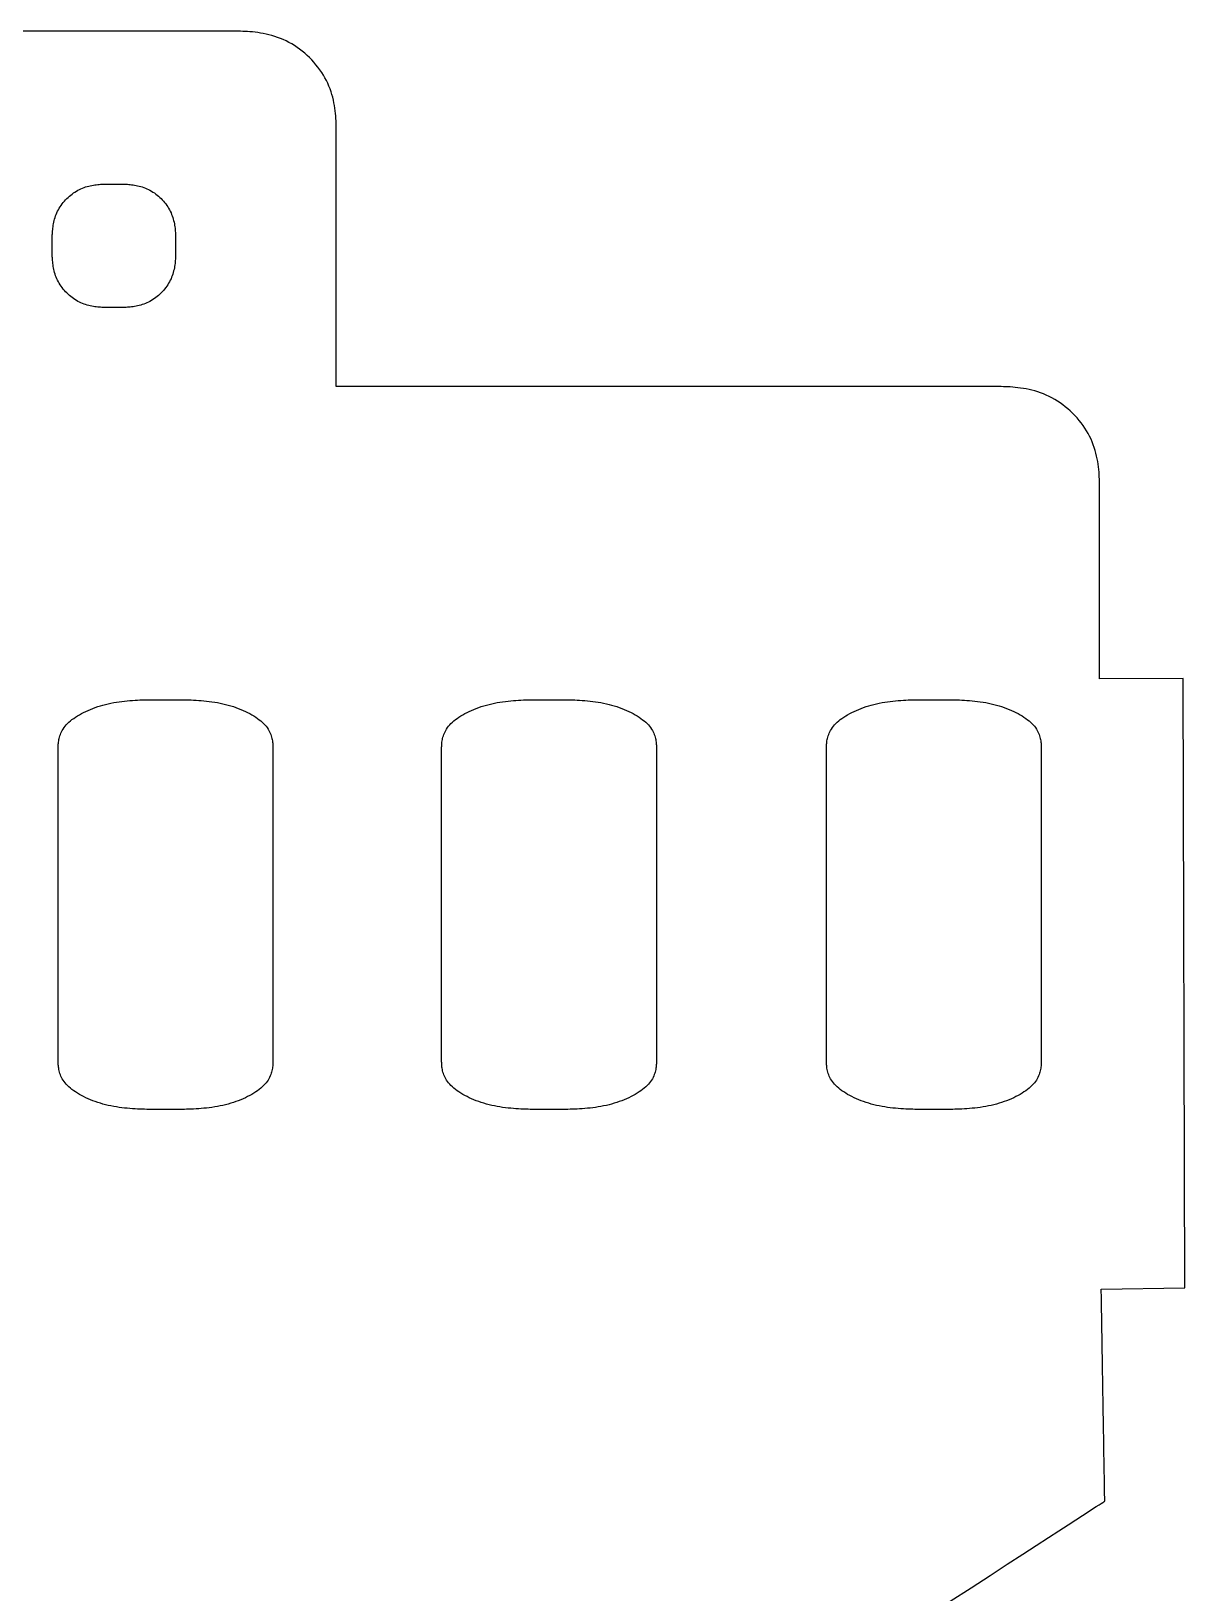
# Model space of a CAD drawing. Header units: millimetres. Extents: x 26 to 901, y 18 to 261.
# Drawn here: x 80.1 to 146.3, y 136.8 to 226.5 of the extents above; entities that cross this region are included whole.
import ezdxf

# ---------------------------------------------------------------- set-up
doc = ezdxf.new("R2010")
doc.units = ezdxf.units.MM

msp = doc.modelspace()

# ---------------------------------------------------------------- linework, layer by layer
at = {"flags": 128}
for points in [[(132.862646, 136.348899), (134.069836, 137.131559), (135.164752, 137.841427), (136.150272, 138.48037), (137.032154, 139.052122), (137.816156, 139.560415), (138.508035, 140.008982), (139.113549, 140.401556), (139.638456, 140.741869), (140.088514, 141.033656), (140.469479, 141.280647), (140.78711, 141.486578), (141.047164, 141.655179), (141.2554, 141.790184), (141.417574, 141.895327), (141.539445, 141.974339), (141.62677, 142.030955), (141.685305, 142.068906), (141.720811, 142.091925), (141.739044, 142.103746), (141.745761, 142.108101), (141.74672, 142.108723), (141.746715, 142.109061), (141.746676, 142.111431), (141.746568, 142.117861), (141.74636, 142.130384), (141.746016, 142.15103), (141.745504, 142.18183), (141.744788, 142.224814), (141.743836, 142.282014), (141.742613, 142.355459), (141.741086, 142.447181), (141.739221, 142.559211), (141.736985, 142.693579), (141.734342, 142.852316), (141.73126, 143.037452), (141.727705, 143.251019), (141.723643, 143.495048), (141.719039, 143.771568), (141.713862, 144.082611), (141.708075, 144.430208), (141.701646, 144.816388), (141.694558, 145.242169), (141.686862, 145.704502), (141.678625, 146.199328), (141.669914, 146.722584), (141.660798, 147.27021), (141.651344, 147.838142), (141.641619, 148.422321), (141.631691, 149.018684), (141.621629, 149.623171), (141.611498, 150.231718), (141.601368, 150.840266), (141.591305, 151.444752), (141.581377, 152.041115), (141.571653, 152.625294), (141.562198, 153.193227), (141.553082, 153.740852), (141.544199, 154.274469), (146.343067, 154.354361), (146.248231, 189.36522), (141.448249, 189.352218), (141.448249, 190.281926), (141.448249, 190.283298), (141.448249, 190.287022), (141.448249, 190.294273), (141.448249, 190.306228), (141.448249, 190.324062), (141.448249, 190.348951), (141.448249, 190.382072), (141.448249, 190.424599), (141.448249, 190.47771), (141.448249, 190.542579), (141.448249, 190.620383), (141.448249, 190.712297), (141.448249, 190.819498), (141.448249, 190.943161), (141.448249, 191.084462), (141.448249, 191.244577), (141.448249, 191.424682), (141.448249, 191.625953), (141.448249, 191.849565), (141.448249, 192.096108), (141.448249, 192.363815), (141.448249, 192.650337), (141.448249, 192.953321), (141.448249, 193.270416), (141.448249, 193.599269), (141.448249, 193.93753), (141.448249, 194.282846), (141.448249, 194.632865), (141.448249, 194.985235), (141.448249, 195.337606), (141.448249, 195.687626), (141.448249, 196.032941), (141.448249, 196.371202), (141.448249, 196.700055), (141.448249, 197.01715), (141.448249, 197.320134), (141.448249, 197.606656), (141.448249, 197.874364), (141.448249, 198.120906), (141.448249, 198.344518), (141.448249, 198.545789), (141.448249, 198.725894), (141.448249, 198.88601), (141.448249, 199.027311), (141.448249, 199.150974), (141.448249, 199.258174), (141.448249, 199.350089), (141.448249, 199.427893), (141.448249, 199.492762), (141.448249, 199.545872), (141.448249, 199.5884), (141.448249, 199.62152), (141.448249, 199.646409), (141.448249, 199.664243), (141.448249, 199.676198), (141.448249, 199.68345), (141.448249, 199.687173), (141.448249, 199.688545), (141.448249, 199.688741), (141.448188, 200.369889), (141.447757, 200.470807), (141.44659, 200.579514), (141.444317, 200.695492), (141.44057, 200.818222), (141.43498, 200.947184), (141.427178, 201.08186), (141.416796, 201.221731), (141.403466, 201.366277), (141.386819, 201.514979), (141.366485, 201.667318), (141.342097, 201.822776), (141.313286, 201.980832), (141.279683, 202.140969), (141.240921, 202.302666), (141.19663, 202.465405), (141.146441, 202.628666), (141.089986, 202.791931), (141.026897, 202.954681), (140.956805, 203.116395), (140.87945, 203.276595), (140.79501, 203.434955), (140.703772, 203.59119), (140.606022, 203.745012), (140.502047, 203.896137), (140.392134, 204.044277), (140.27657, 204.189149), (140.155639, 204.330463), (140.029631, 204.467936), (139.898831, 204.601281), (139.763526, 204.730212), (139.624003, 204.854442), (139.480547, 204.973687), (139.333447, 205.087659), (139.182988, 205.196074), (139.029457, 205.298644), (138.873142, 205.395084), (138.714328, 205.485108), (138.553302, 205.568429), (138.390351, 205.644762), (138.225802, 205.713929), (138.060147, 205.776185), (137.893919, 205.831894), (137.727649, 205.881421), (137.561871, 205.925127), (137.397117, 205.963378), (137.233918, 205.996537), (137.072808, 206.024968), (136.914319, 206.049034), (136.758984, 206.069099), (136.607334, 206.085527), (136.459903, 206.098681), (136.317222, 206.108926), (136.179825, 206.116625), (136.048242, 206.122141), (135.923008, 206.125839), (135.804655, 206.128082), (135.693714, 206.129233), (135.590718, 206.129658), (135.496201, 206.129719), (134.895524, 206.129719), (134.894747, 206.129719), (134.889308, 206.129719), (134.874546, 206.129719), (134.845798, 206.129719), (134.798403, 206.129719), (134.7277, 206.129719), (134.629025, 206.129719), (134.497718, 206.129719), (134.329116, 206.129719), (134.118558, 206.129719), (133.861383, 206.129719), (133.552927, 206.129719), (133.18853, 206.129719), (132.76353, 206.129719), (132.273265, 206.129719), (131.713072, 206.129719), (131.078291, 206.129719), (130.36426, 206.129719), (129.566316, 206.129719), (128.679798, 206.129719), (127.702375, 206.129719), (126.641039, 206.129719), (125.505115, 206.129719), (124.303927, 206.129719), (123.046796, 206.129719), (121.743047, 206.129719), (120.402004, 206.129719), (119.032991, 206.129719), (117.64533, 206.129719), (116.248345, 206.129719), (114.85136, 206.129719), (113.463699, 206.129719), (112.094686, 206.129719), (110.753643, 206.129719), (109.449894, 206.129719), (108.192763, 206.129719), (106.991575, 206.129719), (105.855651, 206.129719), (104.794315, 206.129719), (103.816892, 206.129719), (102.930374, 206.129719), (102.13243, 206.129719), (101.418399, 206.129719), (100.783618, 206.129719), (100.223425, 206.129719), (99.73316, 206.129719), (99.30816, 206.129719), (98.943763, 206.129719), (98.635307, 206.129719), (98.378132, 206.129719), (98.167574, 206.129719), (97.998972, 206.129719), (97.867665, 206.129719), (97.76899, 206.129719), (97.698287, 206.129719), (97.650891, 206.129719), (97.622144, 206.129719), (97.607382, 206.129719), (97.601943, 206.129719), (97.601166, 206.129719), (97.601166, 206.130011), (97.601166, 206.132056), (97.601166, 206.137608), (97.601165, 206.148421), (97.601165, 206.166246), (97.601164, 206.192838), (97.601163, 206.229951), (97.601162, 206.279336), (97.60116, 206.342748), (97.601158, 206.42194), (97.601156, 206.518665), (97.601153, 206.634677), (97.601149, 206.771728), (97.601145, 206.931573), (97.601141, 207.115965), (97.601135, 207.326656), (97.601129, 207.565401), (97.601122, 207.833952), (97.601115, 208.134064), (97.601106, 208.467488), (97.601097, 208.835102), (97.601087, 209.234276), (97.601075, 209.661504), (97.601064, 210.113277), (97.601052, 210.586091), (97.601039, 211.076439), (97.601026, 211.580812), (97.601013, 212.095706), (97.601, 212.617613), (97.600986, 213.143026), (97.600973, 213.66844), (97.60096, 214.190347), (97.600946, 214.705241), (97.600933, 215.209614), (97.600921, 215.699962), (97.600909, 216.172776), (97.600897, 216.624549), (97.600886, 217.051777), (97.600876, 217.450951), (97.600866, 217.818565), (97.600858, 218.151989), (97.60085, 218.452101), (97.600843, 218.720652), (97.600837, 218.959396), (97.600832, 219.170088), (97.600827, 219.35448), (97.600823, 219.514325), (97.600819, 219.651376), (97.600817, 219.767388), (97.600814, 219.864113), (97.600812, 219.943305), (97.60081, 220.006717), (97.600809, 220.056102), (97.600808, 220.093215), (97.600807, 220.119807), (97.600807, 220.137632), (97.600807, 220.148445), (97.600806, 220.153997), (97.600806, 220.156042), (97.600806, 220.156334), (97.600746, 220.832053), (97.600318, 220.932166), (97.599157, 221.040007), (97.596896, 221.155061), (97.593169, 221.276813), (97.587608, 221.404748), (97.579848, 221.538352), (97.569521, 221.677109), (97.556262, 221.820504), (97.539703, 221.968023), (97.519477, 222.11915), (97.49522, 222.273371), (97.466562, 222.430171), (97.433138, 222.589034), (97.394582, 222.749447), (97.350526, 222.910893), (97.300604, 223.072859), (97.24445, 223.234828), (97.181696, 223.396287), (97.111977, 223.556721), (97.035034, 223.715652), (96.951044, 223.872759), (96.860291, 224.027757), (96.763062, 224.180364), (96.65964, 224.330295), (96.550312, 224.477266), (96.435362, 224.620993), (96.315076, 224.761193), (96.189739, 224.897582), (96.059636, 225.029876), (95.925051, 225.157791), (95.786271, 225.281043), (95.64358, 225.399349), (95.497264, 225.512424), (95.347607, 225.619986), (95.194895, 225.721749), (95.039413, 225.81743), (94.881446, 225.906746), (94.721279, 225.989412), (94.559197, 226.065145), (94.395527, 226.133768), (94.230757, 226.195535), (94.065416, 226.250807), (93.900035, 226.299943), (93.735142, 226.343307), (93.571268, 226.381257), (93.408942, 226.414155), (93.248693, 226.442362), (93.091052, 226.466239), (92.936546, 226.486146), (92.785708, 226.502445), (92.639065, 226.515496), (92.497147, 226.52566), (92.360484, 226.533298), (92.229606, 226.538771), (92.105042, 226.54244), (91.987321, 226.544665), (91.876974, 226.545808), (91.77453, 226.546229), (91.680518, 226.546289), (91.595214, 226.546289), (91.517881, 226.546289), (91.447528, 226.546289), (91.383163, 226.546289), (91.323795, 226.546289), (91.268433, 226.546289), (91.216085, 226.546289), (91.165761, 226.546289), (91.116469, 226.546289), (91.067218, 226.546289), (91.017016, 226.546289), (90.964874, 226.546289), (90.909799, 226.546289), (90.850799, 226.546289), (90.786885, 226.546289), (90.717064, 226.546289), (90.640346, 226.546289), (90.555739, 226.546289), (90.462252, 226.546289), (90.358894, 226.546289), (90.244961, 226.546289), (90.120904, 226.546289), (89.98746, 226.546289), (89.845366, 226.546289), (89.695361, 226.546289), (89.538182, 226.546289), (89.374567, 226.546289), (89.205254, 226.546289), (89.030979, 226.546289), (88.852482, 226.546289), (88.670499, 226.546289), (88.485768, 226.546289), (88.299028, 226.546289), (88.111015, 226.546289), (87.922468, 226.546289), (87.734124, 226.546289), (87.546721, 226.546289), (87.360996, 226.546289), (87.177688, 226.546289), (86.997533, 226.546289), (86.821083, 226.546289), (86.648135, 226.546289), (86.4783, 226.546289), (86.31119, 226.546289), (86.146414, 226.546289), (85.983585, 226.546289), (85.822312, 226.546289), (85.662206, 226.546289), (85.502879, 226.546289), (85.343941, 226.546289), (85.185003, 226.546289), (85.025676, 226.546289), (84.865571, 226.546289), (84.704298, 226.546289), (84.541469, 226.546289), (84.376693, 226.546289), (84.209583, 226.546289), (84.039748, 226.546289), (83.8668, 226.546289), (83.690349, 226.546289), (83.510195, 226.546289), (83.326887, 226.546289), (83.141162, 226.546289), (82.953759, 226.546289), (82.765415, 226.546289), (82.576867, 226.546289), (82.388855, 226.546289), (82.202114, 226.546289), (82.017384, 226.546289), (81.835401, 226.546289), (81.656904, 226.546289), (81.482629, 226.546289), (81.313316, 226.546289), (81.1497, 226.546289), (80.992521, 226.546289), (80.842516, 226.546289), (80.700423, 226.546289), (80.566979, 226.546289), (80.442922, 226.546289), (80.328989, 226.546289), (79.604828, 226.546289)], [(85.154961, 217.762811), (85.206264, 217.762778), (85.262166, 217.762547), (85.322378, 217.761919), (85.386608, 217.760696), (85.454566, 217.758679), (85.525961, 217.755671), (85.600502, 217.751474), (85.677898, 217.745887), (85.757859, 217.738714), (85.840094, 217.729757), (85.924313, 217.718816), (86.010224, 217.705693), (86.097536, 217.69019), (86.18596, 217.672109), (86.275205, 217.651252), (86.364978, 217.62742), (86.454991, 217.600414), (86.544952, 217.570037), (86.63457, 217.53609), (86.723555, 217.498374), (86.811639, 217.456751), (86.898647, 217.411313), (86.984426, 217.362213), (87.068825, 217.309603), (87.151692, 217.253634), (87.232874, 217.194459), (87.312219, 217.132231), (87.389575, 217.0671), (87.464791, 216.999219), (87.537712, 216.928742), (87.608189, 216.855818), (87.676068, 216.780601), (87.741198, 216.703242), (87.803426, 216.623895), (87.862601, 216.542709), (87.918569, 216.459839), (87.971179, 216.375436), (88.020279, 216.289652), (88.065717, 216.202639), (88.107341, 216.114549), (88.145056, 216.025558), (88.179003, 215.935933), (88.20938, 215.845965), (88.236386, 215.755944), (88.260218, 215.666163), (88.281075, 215.57691), (88.299156, 215.488477), (88.314659, 215.401156), (88.327781, 215.315236), (88.338722, 215.231009), (88.34768, 215.148765), (88.354853, 215.068795), (88.360439, 214.991389), (88.364637, 214.91684), (88.367645, 214.845437), (88.369661, 214.777471), (88.370884, 214.713233), (88.371513, 214.653014), (88.371744, 214.597105), (88.371777, 214.545796), (88.371777, 214.499248), (88.371777, 214.457102), (88.371777, 214.418869), (88.371777, 214.384061), (88.371777, 214.352187), (88.371777, 214.322758), (88.371777, 214.295287), (88.371777, 214.269282), (88.371777, 214.244256), (88.371777, 214.219719), (88.371777, 214.195183), (88.371777, 214.170157), (88.371777, 214.144153), (88.371777, 214.116682), (88.371777, 214.087256), (88.371777, 214.055383), (88.371777, 214.020576), (88.371777, 213.982345), (88.371777, 213.940202), (88.371777, 213.893657), (88.371744, 213.842351), (88.371513, 213.786445), (88.370884, 213.72623), (88.369661, 213.661996), (88.367645, 213.594034), (88.364637, 213.522635), (88.360439, 213.448089), (88.354853, 213.370688), (88.34768, 213.290722), (88.338722, 213.208482), (88.327781, 213.124258), (88.314659, 213.038342), (88.299156, 212.951023), (88.281075, 212.862594), (88.260218, 212.773344), (88.236386, 212.683564), (88.20938, 212.593546), (88.179003, 212.503579), (88.145056, 212.413955), (88.107341, 212.324964), (88.065717, 212.236874), (88.020279, 212.14986), (87.971179, 212.064075), (87.918569, 211.97967), (87.862601, 211.896797), (87.803426, 211.81561), (87.741198, 211.736259), (87.676068, 211.658897), (87.608189, 211.583676), (87.537712, 211.510749), (87.464791, 211.440267), (87.389575, 211.372383), (87.312219, 211.307248), (87.232874, 211.245016), (87.151692, 211.185837), (87.068825, 211.129864), (86.984426, 211.07725), (86.898647, 211.028147), (86.811639, 210.982705), (86.723555, 210.941079), (86.63457, 210.90336), (86.544952, 210.869411), (86.454991, 210.839031), (86.364978, 210.812024), (86.275205, 210.78819), (86.18596, 210.767331), (86.097536, 210.749248), (86.010224, 210.733744), (85.924313, 210.720621), (85.840094, 210.709679), (85.757859, 210.700721), (85.677898, 210.693547), (85.600502, 210.687961), (85.525961, 210.683762), (85.454566, 210.680754), (85.386608, 210.678738), (85.322378, 210.677514), (85.262166, 210.676887), (85.206264, 210.676655), (85.154961, 210.676622), (85.108419, 210.676622), (85.066279, 210.676622), (85.02805, 210.676622), (84.993245, 210.676622), (84.961375, 210.676622), (84.931949, 210.676622), (84.904479, 210.676622), (84.878476, 210.676622), (84.853451, 210.676622), (84.828915, 210.676622), (84.804378, 210.676622), (84.779351, 210.676622), (84.753346, 210.676622), (84.725873, 210.676622), (84.696443, 210.676622), (84.664567, 210.676622), (84.629757, 210.676622), (84.591521, 210.676622), (84.549373, 210.676622), (84.502823, 210.676622), (84.451511, 210.676655), (84.395598, 210.676887), (84.335375, 210.677514), (84.271134, 210.678738), (84.203164, 210.680754), (84.131757, 210.683762), (84.057203, 210.687961), (83.979794, 210.693547), (83.89982, 210.700721), (83.817572, 210.709679), (83.733342, 210.720621), (83.647418, 210.733744), (83.560093, 210.749248), (83.471658, 210.767331), (83.382403, 210.78819), (83.292619, 210.812024), (83.202596, 210.839031), (83.112627, 210.869411), (83.023001, 210.90336), (82.934009, 210.941079), (82.84592, 210.982705), (82.758908, 211.028147), (82.673125, 211.07725), (82.588724, 211.129864), (82.505856, 211.185837), (82.424673, 211.245016), (82.345329, 211.307248), (82.267973, 211.372383), (82.192759, 211.440267), (82.11984, 211.510749), (82.049365, 211.583676), (81.981489, 211.658897), (81.916362, 211.736259), (81.854138, 211.81561), (81.794967, 211.896797), (81.739002, 211.97967), (81.686395, 212.064075), (81.637299, 212.14986), (81.591864, 212.236874), (81.550244, 212.324964), (81.512532, 212.413955), (81.478587, 212.503579), (81.448212, 212.593546), (81.421209, 212.683564), (81.397378, 212.773344), (81.376522, 212.862594), (81.358443, 212.951023), (81.342941, 213.038342), (81.329819, 213.124258), (81.318879, 213.208482), (81.309922, 213.290722), (81.30275, 213.370688), (81.297164, 213.448089), (81.292966, 213.522635), (81.289959, 213.594034), (81.287943, 213.661996), (81.28672, 213.72623), (81.286092, 213.786445), (81.285861, 213.842351), (81.285827, 213.893657), (81.285827, 213.940202), (81.285827, 213.982345), (81.285827, 214.020576), (81.285827, 214.055383), (81.285827, 214.087256), (81.285827, 214.116682), (81.285827, 214.144153), (81.285827, 214.170157), (81.285827, 214.195183), (81.285827, 214.219719), (81.285827, 214.244256), (81.285827, 214.269282), (81.285827, 214.295287), (81.285827, 214.322758), (81.285827, 214.352187), (81.285827, 214.384061), (81.285827, 214.418869), (81.285827, 214.457102), (81.285827, 214.499248), (81.285827, 214.545796), (81.285861, 214.597105), (81.286092, 214.653014), (81.28672, 214.713233), (81.287943, 214.777471), (81.289959, 214.845437), (81.292966, 214.91684), (81.297164, 214.991389), (81.30275, 215.068795), (81.309922, 215.148765), (81.318879, 215.231009), (81.329819, 215.315236), (81.342941, 215.401156), (81.358443, 215.488477), (81.376522, 215.57691), (81.397378, 215.666163), (81.421209, 215.755944), (81.448212, 215.845965), (81.478587, 215.935933), (81.512532, 216.025558), (81.550244, 216.114549), (81.591864, 216.202639), (81.637299, 216.289652), (81.686395, 216.375436), (81.739002, 216.459839), (81.794967, 216.542709), (81.854138, 216.623895), (81.916362, 216.703242), (81.981489, 216.780601), (82.049365, 216.855818), (82.11984, 216.928742), (82.192759, 216.999219), (82.267973, 217.0671), (82.345329, 217.132231), (82.424673, 217.194459), (82.505856, 217.253634), (82.588724, 217.309603), (82.673125, 217.362213), (82.758908, 217.411313), (82.84592, 217.456751), (82.934009, 217.498374), (83.023001, 217.53609), (83.112627, 217.570037), (83.202596, 217.600414), (83.292619, 217.62742), (83.382403, 217.651252), (83.471658, 217.672109), (83.560093, 217.69019), (83.647418, 217.705693), (83.733342, 217.718816), (83.817572, 217.729757), (83.89982, 217.738714), (83.979794, 217.745887), (84.057203, 217.751474), (84.131757, 217.755671), (84.203164, 217.758679), (84.271134, 217.760696), (84.335375, 217.761919), (84.395598, 217.762547), (84.451511, 217.762778), (84.502823, 217.762811), (84.549373, 217.762811), (84.591521, 217.762811), (84.629757, 217.762811), (84.664567, 217.762811), (84.696443, 217.762811), (84.725873, 217.762811), (84.753346, 217.762811), (84.779351, 217.762811), (84.804378, 217.762811), (84.828915, 217.762811), (84.853451, 217.762811), (84.878476, 217.762811), (84.904479, 217.762811), (84.931949, 217.762811), (84.961375, 217.762811), (84.993245, 217.762811), (85.02805, 217.762811), (85.066279, 217.762811), (85.108419, 217.762811), (85.154961, 217.762811)], [(87.795674, 188.144759), (88.361217, 188.144759), (88.450207, 188.144729), (88.547178, 188.144526), (88.65163, 188.143972), (88.763061, 188.142893), (88.88097, 188.141114), (89.004856, 188.138461), (89.134218, 188.134759), (89.268553, 188.129832), (89.407361, 188.123505), (89.550141, 188.115604), (89.696391, 188.105954), (89.84561, 188.09438), (89.997297, 188.080706), (90.15095, 188.064759), (90.306068, 188.046362), (90.46215, 188.025342), (90.618694, 188.001523), (90.7752, 187.97473), (90.931165, 187.944788), (91.086089, 187.911523), (91.239509, 187.874811), (91.391117, 187.834737), (91.540642, 187.791438), (91.687814, 187.745052), (91.832365, 187.695714), (91.974024, 187.643561), (92.11252, 187.588731), (92.247584, 187.531359), (92.378947, 187.471584), (92.506338, 187.409541), (92.629487, 187.345367), (92.748125, 187.2792), (92.861982, 187.211176), (92.970787, 187.141431), (93.074272, 187.070103), (93.172165, 186.997329), (93.264197, 186.923244), (93.350098, 186.847987), (93.429599, 186.771693), (93.502429, 186.6945), (93.568422, 186.616563), (93.627821, 186.538115), (93.680973, 186.459406), (93.728226, 186.380689), (93.769927, 186.302213), (93.806422, 186.224231), (93.838059, 186.146994), (93.865185, 186.070752), (93.888147, 185.995757), (93.907291, 185.92226), (93.922965, 185.850512), (93.935515, 185.780765), (93.94529, 185.71327), (93.952635, 185.648277), (93.957899, 185.586038), (93.961427, 185.526805), (93.963566, 185.470828), (93.964666, 185.418358), (93.96507, 185.369648), (93.965128, 185.040868), (93.965128, 185.040507), (93.965128, 185.03798), (93.965128, 185.03112), (93.965128, 185.017762), (93.965128, 184.995738), (93.965128, 184.962884), (93.965128, 184.917033), (93.965128, 184.856018), (93.965128, 184.777673), (93.965128, 184.679833), (93.965128, 184.56033), (93.965128, 184.416999), (93.965128, 184.247674), (93.965128, 184.050187), (93.965128, 183.822374), (93.965128, 183.562068), (93.965128, 183.267102), (93.965128, 182.935311), (93.965128, 182.564528), (93.965128, 182.152587), (93.965128, 181.698404), (93.965128, 181.205231), (93.965128, 180.677397), (93.965128, 180.119236), (93.965128, 179.535082), (93.965128, 178.929265), (93.965128, 178.306118), (93.965128, 177.669974), (93.965128, 177.025165), (93.965128, 176.376024), (93.965128, 175.726883), (93.965128, 175.082074), (93.965128, 174.44593), (93.965128, 173.822784), (93.965128, 173.216967), (93.965128, 172.632812), (93.965128, 172.074651), (93.965128, 171.546818), (93.965128, 171.053644), (93.965128, 170.599462), (93.965128, 170.187521), (93.965128, 169.816737), (93.965128, 169.484946), (93.965128, 169.18998), (93.965128, 168.929674), (93.965128, 168.701861), (93.965128, 168.504375), (93.965128, 168.335049), (93.965128, 168.191718), (93.965128, 168.072215), (93.965128, 167.974375), (93.965128, 167.896031), (93.965128, 167.835016), (93.965128, 167.789164), (93.965128, 167.75631), (93.965128, 167.734287), (93.965128, 167.720929), (93.965128, 167.714069), (93.965128, 167.711541), (93.965128, 167.711181), (93.965128, 167.427161), (93.96507, 167.38247), (93.964666, 167.33377), (93.963566, 167.281311), (93.961427, 167.225346), (93.957899, 167.166124), (93.952635, 167.103897), (93.94529, 167.038917), (93.935515, 166.971434), (93.922965, 166.901699), (93.907291, 166.829963), (93.888147, 166.756478), (93.865185, 166.681494), (93.838059, 166.605263), (93.806422, 166.528036), (93.769927, 166.450063), (93.728226, 166.371596), (93.680973, 166.292887), (93.627821, 166.214184), (93.568422, 166.135741), (93.502429, 166.057808), (93.429599, 165.980617), (93.350098, 165.904324), (93.264197, 165.829067), (93.172165, 165.75498), (93.074272, 165.682203), (92.970787, 165.610872), (92.861982, 165.541123), (92.748125, 165.473093), (92.629487, 165.40692), (92.506338, 165.34274), (92.378947, 165.28069), (92.247584, 165.220907), (92.11252, 165.163528), (91.974024, 165.10869), (91.832365, 165.056529), (91.687814, 165.007184), (91.540642, 164.96079), (91.391117, 164.917484), (91.239509, 164.877404), (91.086089, 164.840685), (90.931165, 164.807415), (90.7752, 164.777468), (90.618694, 164.75067), (90.46215, 164.726847), (90.306068, 164.705823), (90.15095, 164.687423), (89.997297, 164.671473), (89.84561, 164.657797), (89.696391, 164.646221), (89.550141, 164.636569), (89.407361, 164.628667), (89.268553, 164.622339), (89.134218, 164.617411), (89.004856, 164.613708), (88.88097, 164.611055), (88.763061, 164.609276), (88.65163, 164.608197), (88.547178, 164.607643), (88.450207, 164.607439), (87.795674, 164.60741), (87.230031, 164.60741), (87.141026, 164.607439), (87.044037, 164.607642), (86.939567, 164.608195), (86.828116, 164.609272), (86.710187, 164.611047), (86.58628, 164.613695), (86.456897, 164.617391), (86.32254, 164.622309), (86.183709, 164.628623), (86.040907, 164.636509), (85.894635, 164.646141), (85.745393, 164.657694), (85.593685, 164.671341), (85.44001, 164.687259), (85.284871, 164.705621), (85.128769, 164.726601), (84.972205, 164.750376), (84.815681, 164.777119), (84.659699, 164.807004), (84.504759, 164.840206), (84.351325, 164.876849), (84.199704, 164.916848), (84.050168, 164.960067), (83.902985, 165.006371), (83.758426, 165.055624), (83.616759, 165.107689), (83.478256, 165.162431), (83.343186, 165.219715), (83.211818, 165.279404), (83.084423, 165.341362), (82.96127, 165.405454), (82.84263, 165.471545), (82.728771, 165.539497), (82.619964, 165.609175), (82.516479, 165.680444), (82.418585, 165.753168), (82.326552, 165.82721), (82.240651, 165.902436), (82.16115, 165.978708), (82.088319, 166.055892), (82.022327, 166.133832), (81.962928, 166.212295), (81.909776, 166.29103), (81.862522, 166.369784), (81.820822, 166.448304), (81.784326, 166.52634), (81.752689, 166.603637), (81.725564, 166.679946), (81.702602, 166.755013), (81.683458, 166.828586), (81.667784, 166.900413), (81.655233, 166.970242), (81.645459, 167.03782), (81.638113, 167.102896), (81.63285, 167.165218), (81.629322, 167.224533), (81.627182, 167.280589), (81.626083, 167.333134), (81.625678, 167.381916), (81.62562, 167.711181), (81.62562, 167.711541), (81.62562, 167.714069), (81.62562, 167.720929), (81.62562, 167.734287), (81.62562, 167.75631), (81.62562, 167.789164), (81.62562, 167.835016), (81.62562, 167.896031), (81.62562, 167.974375), (81.62562, 168.072215), (81.62562, 168.191718), (81.62562, 168.335049), (81.62562, 168.504375), (81.62562, 168.701861), (81.62562, 168.929674), (81.62562, 169.18998), (81.62562, 169.484946), (81.62562, 169.816737), (81.62562, 170.187521), (81.62562, 170.599462), (81.62562, 171.053644), (81.62562, 171.546818), (81.62562, 172.074651), (81.62562, 172.632812), (81.62562, 173.216967), (81.62562, 173.822784), (81.62562, 174.44593), (81.62562, 175.082074), (81.62562, 175.726883), (81.62562, 176.376024), (81.62562, 177.025165), (81.62562, 177.669974), (81.62562, 178.306118), (81.62562, 178.929265), (81.62562, 179.535082), (81.62562, 180.119236), (81.62562, 180.677397), (81.62562, 181.205231), (81.62562, 181.698404), (81.62562, 182.152587), (81.62562, 182.564528), (81.62562, 182.935311), (81.62562, 183.267102), (81.62562, 183.562068), (81.62562, 183.822374), (81.62562, 184.050187), (81.62562, 184.247674), (81.62562, 184.416999), (81.62562, 184.56033), (81.62562, 184.679833), (81.62562, 184.777673), (81.62562, 184.856018), (81.62562, 184.917033), (81.62562, 184.962884), (81.62562, 184.995738), (81.62562, 185.017762), (81.62562, 185.03112), (81.62562, 185.03798), (81.62562, 185.040507), (81.62562, 185.040868), (81.62562, 185.325426), (81.625678, 185.370202), (81.626083, 185.418994), (81.627182, 185.47155), (81.629322, 185.527617), (81.63285, 185.586944), (81.638113, 185.649277), (81.645459, 185.714366), (81.655233, 185.781957), (81.667784, 185.851798), (81.683458, 185.923637), (81.702602, 185.997222), (81.725564, 186.0723), (81.752689, 186.14862), (81.784326, 186.225928), (81.820822, 186.303973), (81.862522, 186.382502), (81.909776, 186.461263), (81.962928, 186.540004), (82.022327, 186.618472), (82.088319, 186.696416), (82.16115, 186.773602), (82.240651, 186.849876), (82.326552, 186.9251), (82.418585, 186.999141), (82.516479, 187.071862), (82.619964, 187.143127), (82.728771, 187.212802), (82.84263, 187.280748), (82.96127, 187.346832), (83.084423, 187.410918), (83.211818, 187.47287), (83.343186, 187.532551), (83.478256, 187.589827), (83.616759, 187.644562), (83.758426, 187.696619), (83.902985, 187.745865), (84.050168, 187.792161), (84.199704, 187.835373), (84.351325, 187.875365), (84.504759, 187.912002), (84.659699, 187.945199), (84.815681, 187.975079), (84.972205, 188.001817), (85.128769, 188.025587), (85.284871, 188.046564), (85.44001, 188.064923), (85.593685, 188.080838), (85.745393, 188.094483), (85.894635, 188.106034), (86.040907, 188.115664), (86.183709, 188.123549), (86.32254, 188.129862), (86.456897, 188.134779), (86.58628, 188.138474), (86.710187, 188.141122), (86.828116, 188.142897), (86.939567, 188.143973), (87.044037, 188.144526), (87.141026, 188.144729), (87.795674, 188.144759)], [(109.824615, 188.144759), (110.390178, 188.144759), (110.47917, 188.144729), (110.576146, 188.144526), (110.680601, 188.143972), (110.792036, 188.142893), (110.90995, 188.141114), (111.03384, 188.138461), (111.163206, 188.134759), (111.297546, 188.129832), (111.436359, 188.123505), (111.579145, 188.115604), (111.7254, 188.105954), (111.874624, 188.09438), (112.026316, 188.080706), (112.179975, 188.064759), (112.335099, 188.046362), (112.491187, 188.025342), (112.647737, 188.001523), (112.804248, 187.97473), (112.96022, 187.944788), (113.11515, 187.911523), (113.268576, 187.874811), (113.42019, 187.834737), (113.56972, 187.791438), (113.716899, 187.745052), (113.861455, 187.695714), (114.00312, 187.643561), (114.141622, 187.588731), (114.276691, 187.531359), (114.40806, 187.471584), (114.535456, 187.409541), (114.658611, 187.345367), (114.777254, 187.2792), (114.891115, 187.211176), (114.999925, 187.141431), (115.103414, 187.070103), (115.201311, 186.997329), (115.293347, 186.923244), (115.379252, 186.847987), (115.458756, 186.771693), (115.53159, 186.6945), (115.597585, 186.616563), (115.656987, 186.538115), (115.710141, 186.459406), (115.757396, 186.380689), (115.799099, 186.302213), (115.835596, 186.224231), (115.867235, 186.146994), (115.894361, 186.070752), (115.917324, 185.995757), (115.936469, 185.92226), (115.952143, 185.850512), (115.964695, 185.780765), (115.97447, 185.71327), (115.981815, 185.648277), (115.987079, 185.586038), (115.990607, 185.526805), (115.992747, 185.470828), (115.993846, 185.418358), (115.994251, 185.369648), (115.994309, 185.040868), (115.994309, 185.040507), (115.994309, 185.03798), (115.994309, 185.03112), (115.994309, 185.017762), (115.994309, 184.995738), (115.994309, 184.962884), (115.994309, 184.917033), (115.994309, 184.856018), (115.994309, 184.777673), (115.994309, 184.679833), (115.994309, 184.56033), (115.994309, 184.416999), (115.994309, 184.247674), (115.994309, 184.050187), (115.994309, 183.822374), (115.994309, 183.562068), (115.994309, 183.267102), (115.994309, 182.935311), (115.994309, 182.564528), (115.994309, 182.152587), (115.994309, 181.698404), (115.994309, 181.205231), (115.994309, 180.677397), (115.994309, 180.119236), (115.994309, 179.535082), (115.994309, 178.929265), (115.994309, 178.306118), (115.994309, 177.669974), (115.994309, 177.025165), (115.994309, 176.376024), (115.994309, 175.726883), (115.994309, 175.082074), (115.994309, 174.44593), (115.994309, 173.822784), (115.994309, 173.216967), (115.994309, 172.632812), (115.994309, 172.074651), (115.994309, 171.546818), (115.994309, 171.053644), (115.994309, 170.599462), (115.994309, 170.187521), (115.994309, 169.816737), (115.994309, 169.484946), (115.994309, 169.18998), (115.994309, 168.929674), (115.994309, 168.701861), (115.994309, 168.504375), (115.994309, 168.335049), (115.994309, 168.191718), (115.994309, 168.072215), (115.994309, 167.974375), (115.994309, 167.896031), (115.994309, 167.835016), (115.994309, 167.789164), (115.994309, 167.75631), (115.994309, 167.734287), (115.994309, 167.720929), (115.994309, 167.714069), (115.994309, 167.711541), (115.994309, 167.711181), (115.994309, 167.427161), (115.994251, 167.38247), (115.993846, 167.33377), (115.992747, 167.281311), (115.990607, 167.225346), (115.987079, 167.166124), (115.981815, 167.103897), (115.97447, 167.038917), (115.964695, 166.971434), (115.952143, 166.901699), (115.936469, 166.829963), (115.917324, 166.756478), (115.894361, 166.681494), (115.867235, 166.605263), (115.835596, 166.528036), (115.799099, 166.450063), (115.757396, 166.371596), (115.710141, 166.292887), (115.656987, 166.214184), (115.597585, 166.135741), (115.53159, 166.057808), (115.458756, 165.980617), (115.379252, 165.904324), (115.293347, 165.829067), (115.201311, 165.75498), (115.103414, 165.682203), (114.999925, 165.610872), (114.891115, 165.541123), (114.777254, 165.473093), (114.658611, 165.40692), (114.535456, 165.34274), (114.40806, 165.28069), (114.276691, 165.220907), (114.141622, 165.163528), (114.00312, 165.10869), (113.861455, 165.056529), (113.716899, 165.007184), (113.56972, 164.96079), (113.42019, 164.917484), (113.268576, 164.877404), (113.11515, 164.840685), (112.96022, 164.807415), (112.804248, 164.777468), (112.647737, 164.75067), (112.491187, 164.726847), (112.335099, 164.705823), (112.179975, 164.687423), (112.026316, 164.671473), (111.874624, 164.657797), (111.7254, 164.646221), (111.579145, 164.636569), (111.436359, 164.628667), (111.297546, 164.622339), (111.163206, 164.617411), (111.03384, 164.613708), (110.90995, 164.611055), (110.792036, 164.609276), (110.680601, 164.608197), (110.576146, 164.607643), (110.47917, 164.607439), (109.824615, 164.60741), (109.259012, 164.60741), (109.170012, 164.607439), (109.073031, 164.607642), (108.968568, 164.608195), (108.857125, 164.609272), (108.739204, 164.611047), (108.615305, 164.613695), (108.48593, 164.617391), (108.351581, 164.622309), (108.212759, 164.628623), (108.069965, 164.636509), (107.923701, 164.646141), (107.774468, 164.657694), (107.622767, 164.671341), (107.469099, 164.687259), (107.313967, 164.705621), (107.157871, 164.726601), (107.001313, 164.750376), (106.844795, 164.777119), (106.688816, 164.807004), (106.53388, 164.840206), (106.380448, 164.876849), (106.228829, 164.916848), (106.079294, 164.960067), (105.932111, 165.006371), (105.787551, 165.055624), (105.645884, 165.107689), (105.507379, 165.162431), (105.372307, 165.219715), (105.240937, 165.279404), (105.113538, 165.341362), (104.990383, 165.405454), (104.871739, 165.471545), (104.757876, 165.539497), (104.649066, 165.609175), (104.545577, 165.680444), (104.447679, 165.753168), (104.355643, 165.82721), (104.269738, 165.902436), (104.190233, 165.978708), (104.1174, 166.055892), (104.051405, 166.133832), (103.992003, 166.212295), (103.938849, 166.29103), (103.891593, 166.369784), (103.849891, 166.448304), (103.813394, 166.52634), (103.781755, 166.603637), (103.754628, 166.679946), (103.731666, 166.755013), (103.712521, 166.828586), (103.696846, 166.900413), (103.684295, 166.970242), (103.67452, 167.03782), (103.667175, 167.102896), (103.661911, 167.165218), (103.658383, 167.224533), (103.656243, 167.280589), (103.655144, 167.333134), (103.654739, 167.381916), (103.654681, 167.711181), (103.654681, 167.711541), (103.654681, 167.714069), (103.654681, 167.720929), (103.654681, 167.734287), (103.654681, 167.75631), (103.654681, 167.789164), (103.654681, 167.835016), (103.654681, 167.896031), (103.654681, 167.974375), (103.654681, 168.072215), (103.654681, 168.191718), (103.654681, 168.335049), (103.654681, 168.504375), (103.654681, 168.701861), (103.654681, 168.929674), (103.654681, 169.18998), (103.654681, 169.484946), (103.654681, 169.816737), (103.654681, 170.187521), (103.654681, 170.599462), (103.654681, 171.053644), (103.654681, 171.546818), (103.654681, 172.074651), (103.654681, 172.632812), (103.654681, 173.216967), (103.654681, 173.822784), (103.654681, 174.44593), (103.654681, 175.082074), (103.654681, 175.726883), (103.654681, 176.376024), (103.654681, 177.025165), (103.654681, 177.669974), (103.654681, 178.306118), (103.654681, 178.929265), (103.654681, 179.535082), (103.654681, 180.119236), (103.654681, 180.677397), (103.654681, 181.205231), (103.654681, 181.698404), (103.654681, 182.152587), (103.654681, 182.564528), (103.654681, 182.935311), (103.654681, 183.267102), (103.654681, 183.562068), (103.654681, 183.822374), (103.654681, 184.050187), (103.654681, 184.247674), (103.654681, 184.416999), (103.654681, 184.56033), (103.654681, 184.679833), (103.654681, 184.777673), (103.654681, 184.856018), (103.654681, 184.917033), (103.654681, 184.962884), (103.654681, 184.995738), (103.654681, 185.017762), (103.654681, 185.03112), (103.654681, 185.03798), (103.654681, 185.040507), (103.654681, 185.040868), (103.654681, 185.325426), (103.654739, 185.370202), (103.655144, 185.418994), (103.656243, 185.47155), (103.658383, 185.527617), (103.661911, 185.586944), (103.667175, 185.649277), (103.67452, 185.714366), (103.684295, 185.781957), (103.696846, 185.851798), (103.712521, 185.923637), (103.731666, 185.997222), (103.754628, 186.0723), (103.781755, 186.14862), (103.813394, 186.225928), (103.849891, 186.303973), (103.891593, 186.382502), (103.938849, 186.461263), (103.992003, 186.540004), (104.051405, 186.618472), (104.1174, 186.696416), (104.190233, 186.773602), (104.269738, 186.849876), (104.355643, 186.9251), (104.447679, 186.999141), (104.545577, 187.071862), (104.649066, 187.143127), (104.757876, 187.212802), (104.871739, 187.280748), (104.990383, 187.346832), (105.113538, 187.410918), (105.240937, 187.47287), (105.372307, 187.532551), (105.507379, 187.589827), (105.645884, 187.644562), (105.787551, 187.696619), (105.932111, 187.745865), (106.079294, 187.792161), (106.228829, 187.835373), (106.380448, 187.875365), (106.53388, 187.912002), (106.688816, 187.945199), (106.844795, 187.975079), (107.001313, 188.001817), (107.157871, 188.025587), (107.313967, 188.046564), (107.469099, 188.064923), (107.622767, 188.080838), (107.774468, 188.094483), (107.923701, 188.106034), (108.069965, 188.115664), (108.212759, 188.123549), (108.351581, 188.129862), (108.48593, 188.134779), (108.615305, 188.138474), (108.739204, 188.141122), (108.857125, 188.142897), (108.968568, 188.143973), (109.073031, 188.144526), (109.170012, 188.144729), (109.824615, 188.144759)], [(131.930808, 188.144759), (132.496392, 188.144759), (132.585387, 188.144729), (132.682366, 188.144526), (132.786825, 188.143972), (132.898264, 188.142893), (133.016181, 188.141114), (133.140076, 188.138461), (133.269446, 188.134759), (133.403791, 188.129832), (133.542608, 188.123505), (133.685398, 188.115604), (133.831658, 188.105954), (133.980887, 188.09438), (134.132584, 188.080706), (134.286247, 188.064759), (134.441374, 188.046362), (134.597466, 188.025342), (134.75402, 188.001523), (134.910535, 187.97473), (135.06651, 187.944788), (135.221444, 187.911523), (135.374872, 187.874811), (135.526488, 187.834737), (135.676022, 187.791438), (135.823203, 187.745052), (135.96776, 187.695714), (136.109426, 187.643561), (136.24793, 187.588731), (136.383001, 187.531359), (136.51437, 187.471584), (136.641767, 187.409541), (136.764922, 187.345367), (136.883566, 187.2792), (136.997427, 187.211176), (137.106238, 187.141431), (137.209727, 187.070103), (137.307624, 186.997329), (137.39966, 186.923244), (137.485566, 186.847987), (137.56507, 186.771693), (137.637903, 186.6945), (137.703899, 186.616563), (137.7633, 186.538115), (137.816455, 186.459406), (137.86371, 186.380689), (137.905413, 186.302213), (137.941909, 186.224231), (137.973548, 186.146994), (138.000675, 186.070752), (138.023637, 185.995757), (138.042783, 185.92226), (138.058457, 185.850512), (138.071008, 185.780765), (138.080783, 185.71327), (138.088129, 185.648277), (138.093392, 185.586038), (138.096921, 185.526805), (138.09906, 185.470828), (138.100159, 185.418358), (138.100564, 185.369648), (138.100622, 185.040868), (138.100622, 185.040507), (138.100622, 185.03798), (138.100622, 185.03112), (138.100622, 185.017762), (138.100622, 184.995738), (138.100622, 184.962884), (138.100622, 184.917033), (138.100622, 184.856018), (138.100622, 184.777673), (138.100622, 184.679833), (138.100622, 184.56033), (138.100622, 184.416999), (138.100622, 184.247674), (138.100622, 184.050187), (138.100622, 183.822374), (138.100622, 183.562068), (138.100622, 183.267102), (138.100622, 182.935311), (138.100622, 182.564528), (138.100622, 182.152587), (138.100622, 181.698404), (138.100622, 181.205231), (138.100622, 180.677397), (138.100622, 180.119236), (138.100622, 179.535082), (138.100622, 178.929265), (138.100622, 178.306118), (138.100622, 177.669974), (138.100622, 177.025165), (138.100622, 176.376024), (138.100622, 175.726883), (138.100622, 175.082074), (138.100622, 174.44593), (138.100622, 173.822784), (138.100622, 173.216967), (138.100622, 172.632812), (138.100622, 172.074651), (138.100622, 171.546818), (138.100622, 171.053644), (138.100622, 170.599462), (138.100622, 170.187521), (138.100622, 169.816737), (138.100622, 169.484946), (138.100622, 169.18998), (138.100622, 168.929674), (138.100622, 168.701861), (138.100622, 168.504375), (138.100622, 168.335049), (138.100622, 168.191718), (138.100622, 168.072215), (138.100622, 167.974375), (138.100622, 167.896031), (138.100622, 167.835016), (138.100622, 167.789164), (138.100622, 167.75631), (138.100622, 167.734287), (138.100622, 167.720929), (138.100622, 167.714069), (138.100622, 167.711541), (138.100622, 167.711181), (138.100622, 167.427161), (138.100564, 167.38247), (138.100159, 167.33377), (138.09906, 167.281311), (138.096921, 167.225346), (138.093392, 167.166124), (138.088129, 167.103897), (138.080783, 167.038917), (138.071008, 166.971434), (138.058457, 166.901699), (138.042783, 166.829963), (138.023637, 166.756478), (138.000675, 166.681494), (137.973548, 166.605263), (137.941909, 166.528036), (137.905413, 166.450063), (137.86371, 166.371596), (137.816455, 166.292887), (137.7633, 166.214184), (137.703899, 166.135741), (137.637903, 166.057808), (137.56507, 165.980617), (137.485566, 165.904324), (137.39966, 165.829067), (137.307624, 165.75498), (137.209727, 165.682203), (137.106238, 165.610872), (136.997427, 165.541123), (136.883566, 165.473093), (136.764922, 165.40692), (136.641767, 165.34274), (136.51437, 165.28069), (136.383001, 165.220907), (136.24793, 165.163528), (136.109426, 165.10869), (135.96776, 165.056529), (135.823203, 165.007184), (135.676022, 164.96079), (135.526488, 164.917484), (135.374872, 164.877404), (135.221444, 164.840685), (135.06651, 164.807415), (134.910535, 164.777468), (134.75402, 164.75067), (134.597466, 164.726847), (134.441374, 164.705823), (134.286247, 164.687423), (134.132584, 164.671473), (133.980887, 164.657797), (133.831658, 164.646221), (133.685398, 164.636569), (133.542608, 164.628667), (133.403791, 164.622339), (133.269446, 164.617411), (133.140076, 164.613708), (133.016181, 164.611055), (132.898264, 164.609276), (132.786825, 164.608197), (132.682366, 164.607643), (132.585387, 164.607439), (131.930808, 164.60741), (131.365225, 164.60741), (131.276229, 164.607439), (131.179251, 164.607642), (131.074792, 164.608195), (130.963353, 164.609272), (130.845435, 164.611047), (130.721541, 164.613695), (130.592171, 164.617391), (130.457826, 164.622309), (130.319008, 164.628623), (130.176219, 164.636509), (130.029959, 164.646141), (129.88073, 164.657694), (129.729034, 164.671341), (129.575371, 164.687259), (129.420242, 164.705621), (129.264151, 164.726601), (129.107597, 164.750376), (128.951081, 164.777119), (128.795106, 164.807004), (128.640173, 164.840206), (128.486744, 164.876849), (128.335128, 164.916848), (128.185595, 164.960067), (128.038415, 165.006371), (127.893856, 165.055624), (127.752191, 165.107689), (127.613687, 165.162431), (127.478616, 165.219715), (127.347247, 165.279404), (127.21985, 165.341362), (127.096694, 165.405454), (126.978051, 165.471545), (126.864189, 165.539497), (126.755379, 165.609175), (126.65189, 165.680444), (126.553992, 165.753168), (126.461956, 165.82721), (126.376051, 165.902436), (126.296547, 165.978708), (126.223714, 166.055892), (126.157718, 166.133832), (126.098317, 166.212295), (126.045162, 166.29103), (125.997907, 166.369784), (125.956204, 166.448304), (125.919707, 166.52634), (125.888069, 166.603637), (125.860942, 166.679946), (125.837979, 166.755013), (125.818835, 166.828586), (125.80316, 166.900413), (125.790609, 166.970242), (125.780834, 167.03782), (125.773488, 167.102896), (125.768225, 167.165218), (125.764696, 167.224533), (125.762556, 167.280589), (125.761457, 167.333134), (125.761052, 167.381916), (125.760995, 167.711181), (125.760995, 167.711541), (125.760995, 167.714069), (125.760995, 167.720929), (125.760995, 167.734287), (125.760995, 167.75631), (125.760995, 167.789164), (125.760995, 167.835016), (125.760995, 167.896031), (125.760995, 167.974375), (125.760995, 168.072215), (125.760995, 168.191718), (125.760995, 168.335049), (125.760995, 168.504375), (125.760995, 168.701861), (125.760995, 168.929674), (125.760995, 169.18998), (125.760995, 169.484946), (125.760995, 169.816737), (125.760995, 170.187521), (125.760995, 170.599462), (125.760995, 171.053644), (125.760995, 171.546818), (125.760995, 172.074651), (125.760995, 172.632812), (125.760995, 173.216967), (125.760995, 173.822784), (125.760995, 174.44593), (125.760995, 175.082074), (125.760995, 175.726883), (125.760995, 176.376024), (125.760995, 177.025165), (125.760995, 177.669974), (125.760995, 178.306118), (125.760995, 178.929265), (125.760995, 179.535082), (125.760995, 180.119236), (125.760995, 180.677397), (125.760995, 181.205231), (125.760995, 181.698404), (125.760995, 182.152587), (125.760995, 182.564528), (125.760995, 182.935311), (125.760995, 183.267102), (125.760995, 183.562068), (125.760995, 183.822374), (125.760995, 184.050187), (125.760995, 184.247674), (125.760995, 184.416999), (125.760995, 184.56033), (125.760995, 184.679833), (125.760995, 184.777673), (125.760995, 184.856018), (125.760995, 184.917033), (125.760995, 184.962884), (125.760995, 184.995738), (125.760995, 185.017762), (125.760995, 185.03112), (125.760995, 185.03798), (125.760995, 185.040507), (125.760995, 185.040868), (125.760995, 185.325426), (125.761052, 185.370202), (125.761457, 185.418994), (125.762556, 185.47155), (125.764696, 185.527617), (125.768225, 185.586944), (125.773488, 185.649277), (125.780834, 185.714366), (125.790609, 185.781957), (125.80316, 185.851798), (125.818835, 185.923637), (125.837979, 185.997222), (125.860942, 186.0723), (125.888069, 186.14862), (125.919707, 186.225928), (125.956204, 186.303973), (125.997907, 186.382502), (126.045162, 186.461263), (126.098317, 186.540004), (126.157718, 186.618472), (126.223714, 186.696416), (126.296547, 186.773602), (126.376051, 186.849876), (126.461956, 186.9251), (126.553992, 186.999141), (126.65189, 187.071862), (126.755379, 187.143127), (126.864189, 187.212802), (126.978051, 187.280748), (127.096694, 187.346832), (127.21985, 187.410918), (127.347247, 187.47287), (127.478616, 187.532551), (127.613687, 187.589827), (127.752191, 187.644562), (127.893856, 187.696619), (128.038415, 187.745865), (128.185595, 187.792161), (128.335128, 187.835373), (128.486744, 187.875365), (128.640173, 187.912002), (128.795106, 187.945199), (128.951081, 187.975079), (129.107597, 188.001817), (129.264151, 188.025587), (129.420242, 188.046564), (129.575371, 188.064923), (129.729034, 188.080838), (129.88073, 188.094483), (130.029959, 188.106034), (130.176219, 188.115664), (130.319008, 188.123549), (130.457826, 188.129862), (130.592171, 188.134779), (130.721541, 188.138474), (130.845435, 188.141122), (130.963353, 188.142897), (131.074792, 188.143973), (131.179251, 188.144526), (131.276229, 188.144729), (131.930808, 188.144759)]]:
    msp.add_lwpolyline(points, dxfattribs=at)

doc.saveas('drawing.dxf')
